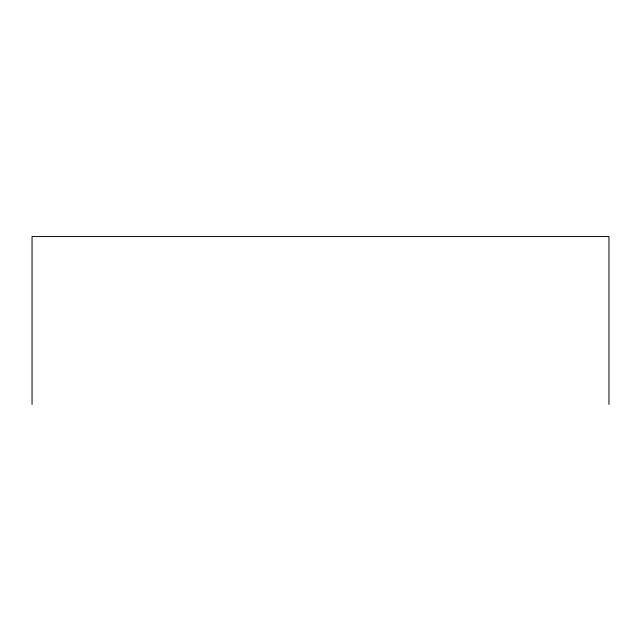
<?xml version="1.0" encoding="UTF-8"?>
<svg xmlns="http://www.w3.org/2000/svg" width="641" height="641" viewBox="0 0 641 641"><rect width="100%" height="100%" fill="white"/><g stroke="black" fill="none" stroke-linecap="round" stroke-linejoin="round"><path stroke-width="0.96" d="M608.95 404.439L608.95 236.561L32.05 236.561L32.05 404.439"/></g></svg>
